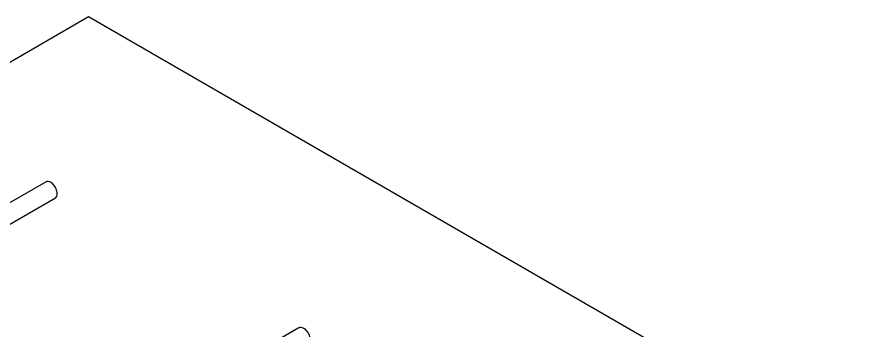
# Model space of a CAD drawing. Header units: inches. Extents: x -1490 to 2215, y -1057 to 1547.
# Drawn here: x 2074.1 to 2134.3, y 1138.8 to 1161 of the extents above; entities that cross this region are included whole.
import ezdxf

# ---------------------------------------------------------------- set-up
doc = ezdxf.new("R2010")
doc.units = ezdxf.units.IN
doc.header["$MEASUREMENT"] = 0

msp = doc.modelspace()

# ---------------------------------------------------------------- linework, layer by layer
at = {"color": 7, "linetype": 'Continuous', "lineweight": 25}
for p, q in [((2079.157, 1160.99), (2072.686, 1157.255)), ((2134.336, 1129.136), (2079.157, 1160.99)), ((2076.14, 1149.284), (2068.201, 1144.701)), ((2072.884, 1145.886), (2076.798, 1148.145)), ((2094.081, 1138.927), (2086.141, 1134.344))]:
    msp.add_line(p, q, dxfattribs=at)
at = {"color": 7, "linetype": 'Continuous', "lineweight": 25, "flags": 128}
for points in [[(2076.934, 1148.446), (2076.929, 1148.527), (2076.914, 1148.613), (2076.89, 1148.7), (2076.857, 1148.787), (2076.815, 1148.873), (2076.766, 1148.956), (2076.711, 1149.033), (2076.651, 1149.104), (2076.586, 1149.166), (2076.52, 1149.219), (2076.452, 1149.261), (2076.384, 1149.292), (2076.319, 1149.31), (2076.256, 1149.315), (2076.198, 1149.308), (2076.146, 1149.288), (2076.14, 1149.284)], [(2094.081, 1138.927), (2094.112, 1138.942), (2094.167, 1138.956), (2094.228, 1138.957), (2094.292, 1138.945), (2094.359, 1138.921), (2094.427, 1138.885), (2094.494, 1138.837), (2094.56, 1138.779), (2094.622, 1138.713), (2094.68, 1138.638), (2094.732, 1138.558), (2094.778, 1138.474), (2094.815, 1138.387), (2094.844, 1138.299), (2094.863, 1138.213), (2094.873, 1138.129), (2094.873, 1138.051), (2094.863, 1137.979), (2094.844, 1137.915), (2094.815, 1137.861), (2094.778, 1137.817), (2094.738, 1137.788)]]:
    msp.add_lwpolyline(points, dxfattribs=at)
at = {"color": 7, "linetype": 'Continuous', "lineweight": 25}
msp.add_arc((2076.609, 1148.412), 0.327, 305.26041, 6.05177, dxfattribs=at)

doc.saveas('drawing.dxf')
